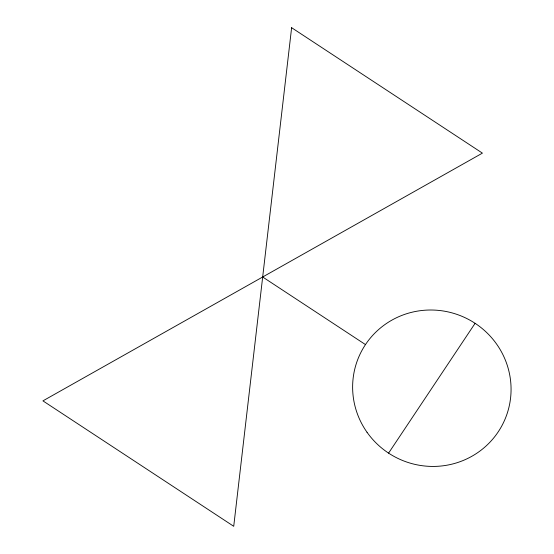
<?xml version="1.0" encoding="UTF-8"?>
<svg xmlns="http://www.w3.org/2000/svg" width="554" height="554" viewBox="0 0 554 554"><rect width="100%" height="100%" fill="white"/><g stroke="black" fill="none" stroke-linecap="round" stroke-linejoin="round"><path stroke-width="0.83" d="M388.589 453.124L475.103 323.314M262.672 277L365.474 344.588M291.626 27.7L233.726 526.3L42.928 400.867L482.416 153.133L291.626 27.7M367.018 432.259A79.471 77.962 24 0 0 503.697 422.176A79.471 77.962 24 0 0 424.821 310.226A79.471 77.962 24 0 0 367.018 432.259"/></g></svg>
